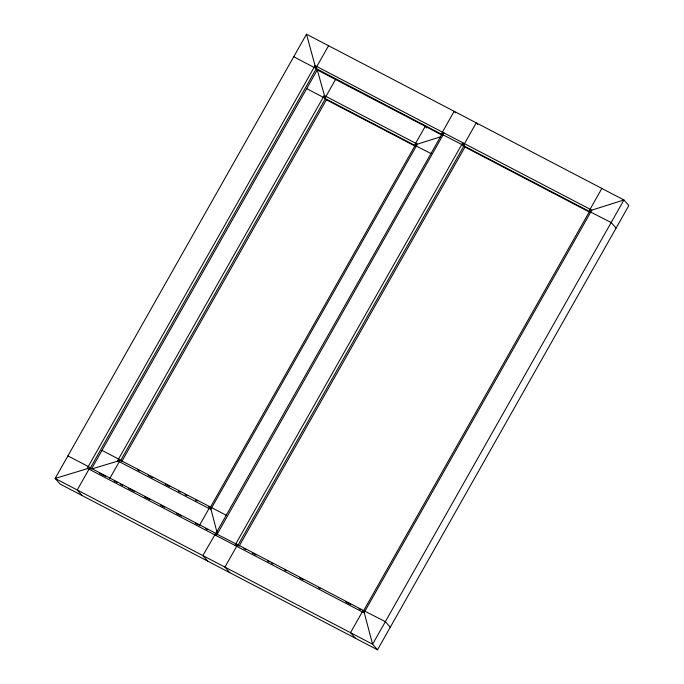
<?xml version="1.0" encoding="UTF-8"?>
<svg xmlns="http://www.w3.org/2000/svg" width="684" height="684" viewBox="0 0 684 684"><rect width="100%" height="100%" fill="white"/><g stroke="black" fill="none" stroke-linecap="round" stroke-linejoin="round"><path stroke-width="1.03" d="M293.727 56.763L441.83 134.363L444.13 133.029L216.332 535.666L215.93 533.452L441.83 134.363A2.035 0.598 -62.4 0 1 442.403 132.123L454.167 111.321L455.578 112.911M207.748 561.145L202.832 555.57L215.674 533.477L237.895 544.917L234.954 545.396L462.752 142.751L463.778 145.683M237.656 544.652L363.7 610.607L589.514 211.484A2.035 0.598 -62.4 0 1 590.087 209.244L601.852 188.442M216.512 533.52L216.016 534.401L215.152 533.947M216.888 533.691L216.153 534.991L214.87 534.324M236.407 543.883L235.672 545.182L236.955 545.858L237.758 545.011M236.869 544.148L236.373 545.028L237.237 545.481M237.297 544.413L237.51 545.191M306.492 34.2L55.148 478.449L60.064 484.033L377.508 649.8L628.852 205.551L623.936 199.967L306.492 34.2L315.281 66.339L317.248 69.93L441.898 135.03M328.577 45.734L316.803 66.536A2.035 0.598 -62.4 0 0 316.23 68.776L90.416 467.899A2.035 0.598 -62.4 0 0 88.997 469.181L77.232 489.983L82.148 495.558M109.722 478.603L119.298 461.674A2.035 0.598 -62.4 0 1 120.717 460.392L325.387 98.65A2.035 0.598 -62.4 0 1 325.96 96.41L335.536 79.481M306.671 88.621L323.694 97.521L326.405 99.804L121.735 461.546L119.033 459.263L102.01 450.363M199.437 525.449L209.013 508.528A2.035 0.598 -62.4 0 1 210.433 507.246L415.102 145.495A2.035 0.598 -62.4 0 1 415.675 143.255L425.251 126.335L426.636 127.908M477.663 124.445L476.252 122.855L464.487 143.657A2.035 0.598 -62.4 0 0 463.914 145.897L238.1 545.011L239.118 546.174L464.932 147.051L462.222 144.76L442.044 134.295M236.955 545.858L224.908 567.096L229.833 572.679M215.964 533.392L90.22 467.805L55.148 478.449L372.592 644.217L377.508 649.8M440.522 136.834L417.402 144.153L415.102 145.495L325.387 98.65L317.248 69.93L91.434 469.053L88.732 466.762L67.913 455.886M92.443 468.737L120.521 460.298L226.455 515.351M210.433 507.246L217.17 532.956M355.423 638.266L350.507 632.683L362.281 611.881A2.035 0.598 -62.4 0 1 363.7 610.607L372.592 644.217L623.936 199.967L591.814 210.142L589.514 211.484L463.914 145.897M463.196 146.145L589.582 212.143M431.125 153.609L415.102 145.495M326.405 99.804L415.171 146.162M137.792 469.934L139.681 470.917M148.18 475.354L152.9 477.825M165.177 484.238L169.897 486.7M178.396 491.138L180.285 492.121M185.013 494.592L186.894 495.575M195.402 500.013L197.283 501.004M208.62 506.921L210.51 507.904M215.426 533.657L215.93 533.922M99.667 473.345L105.601 476.449M114.1 480.886L117.28 482.545M120.709 484.34L122.598 485.324M128.609 488.461L134.278 491.42M144.324 496.669L147.496 498.328M148.095 498.636L149.984 499.628M160.723 505.228L164.493 507.203M176.429 513.436L181.499 516.078M195.316 523.294L198.497 524.953M205.841 528.792L207.671 529.749M243.837 548.636L245.727 549.62M252.336 553.074L256.115 555.049M267.453 560.966L269.342 561.949M271.223 562.941L273.113 563.924M284.45 569.84L286.339 570.824M299.558 577.732L303.337 579.707M318.445 587.59L320.334 588.582M345.83 601.894L350.55 604.357M359.049 608.803L360.938 609.786M461.76 144.512L462.222 144.76M616.087 228.114L611.171 222.539L589.514 211.484M390.273 627.237L385.357 621.653L363.7 610.607M315.076 65.63L87.27 468.275L364.008 612.787L591.814 210.142L315.076 65.63M324.233 95.504L117.571 460.777L210.74 509.426L417.402 144.153L324.233 95.504"/></g></svg>
